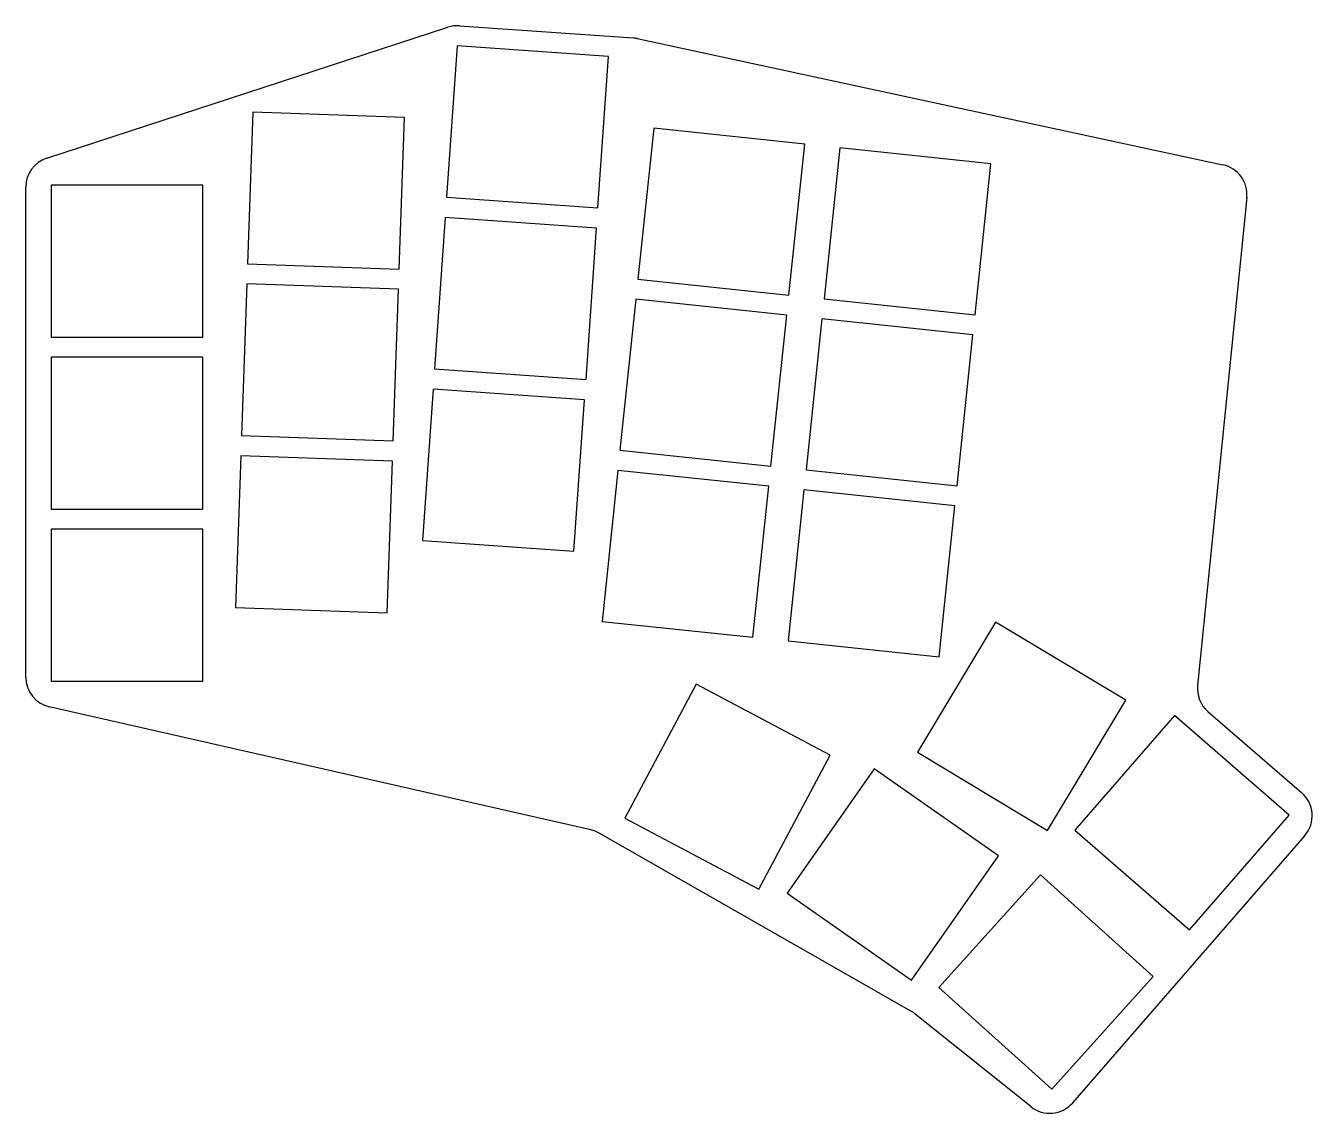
# Model space of a CAD drawing. Header units: millimetres. Extents: x 90 to 217, y -150 to -43.
import ezdxf

# ---------------------------------------------------------------- set-up
doc = ezdxf.new("R2010")
doc.units = ezdxf.units.MM

msp = doc.modelspace()

# ---------------------------------------------------------------- linework, layer by layer
for p, q in [((92.07, -55.82), (131.73, -42.88)), ((132.87, -42.74), (150.03, -43.94)), ((150.45, -44), (208.34, -56.48)), ((132.65, -44.73), (131.6, -59.69)), ((147.61, -45.77), (132.65, -44.73)), ((146.56, -60.74), (147.61, -45.77)), ((112.45, -51.26), (111.93, -66.25)), ((127.44, -51.79), (112.45, -51.26)), ((126.92, -66.78), (127.44, -51.79)), ((152.08, -52.87), (150.51, -67.78)), ((167, -54.43), (152.08, -52.87)), ((165.43, -69.35), (167, -54.43)), ((170.48, -54.8), (168.91, -69.72)), ((185.4, -56.37), (170.48, -54.8)), ((183.83, -71.29), (185.4, -56.37)), ((90, -107.11), (90, -58.68)), ((107.5, -58.5), (92.5, -58.5)), ((92.5, -58.5), (92.5, -73.5)), ((107.5, -73.5), (107.5, -58.5)), ((131.6, -59.69), (146.56, -60.74)), ((210.7, -59.71), (205.83, -107.93)), ((131.46, -61.69), (130.41, -76.65)), ((146.42, -62.73), (131.46, -61.69)), ((145.38, -77.7), (146.42, -62.73)), ((111.93, -66.25), (126.92, -66.78)), ((111.86, -68.25), (111.34, -83.24)), ((126.85, -68.78), (111.86, -68.25)), ((150.51, -67.78), (165.43, -69.35)), ((126.33, -83.77), (126.85, -68.78)), ((150.3, -69.77), (148.73, -84.69)), ((165.22, -71.34), (150.3, -69.77)), ((168.91, -69.72), (183.83, -71.29)), ((163.65, -86.26), (165.22, -71.34)), ((168.7, -71.71), (167.13, -86.63)), ((183.62, -73.28), (168.7, -71.71)), ((92.5, -73.5), (107.5, -73.5)), ((182.05, -88.19), (183.62, -73.28)), ((107.5, -75.5), (92.5, -75.5)), ((92.5, -75.5), (92.5, -90.5)), ((107.5, -90.5), (107.5, -75.5)), ((130.41, -76.65), (145.38, -77.7)), ((130.27, -78.65), (129.23, -93.61)), ((145.24, -79.69), (130.27, -78.65)), ((144.19, -94.65), (145.24, -79.69)), ((111.34, -83.24), (126.33, -83.77)), ((148.73, -84.69), (163.65, -86.26)), ((111.27, -85.24), (110.74, -100.23)), ((126.26, -85.77), (111.27, -85.24)), ((125.73, -100.76), (126.26, -85.77)), ((148.52, -86.68), (146.96, -101.6)), ((163.44, -88.25), (148.52, -86.68)), ((167.13, -86.63), (182.05, -88.19)), ((161.87, -103.17), (163.44, -88.25)), ((166.92, -88.61), (165.36, -103.53)), ((181.84, -90.18), (166.92, -88.61)), ((180.27, -105.1), (181.84, -90.18)), ((92.5, -90.5), (107.5, -90.5)), ((107.5, -92.5), (92.5, -92.5)), ((92.5, -92.5), (92.5, -107.5)), ((107.5, -107.5), (107.5, -92.5)), ((129.23, -93.61), (144.19, -94.65)), ((110.74, -100.23), (125.73, -100.76)), ((146.96, -101.6), (161.87, -103.17)), ((185.87, -101.67), (178.14, -114.52)), ((198.73, -109.39), (185.87, -101.67)), ((165.36, -103.53), (180.27, -105.1)), ((92.5, -107.5), (107.5, -107.5)), ((156.26, -107.79), (149.22, -121.04)), ((169.5, -114.83), (156.26, -107.79)), ((145.84, -122.21), (92.33, -110.03)), ((191, -122.25), (198.73, -109.39)), ((206.85, -110.5), (216.13, -118.53)), ((203.55, -110.9), (193.71, -122.23)), ((214.87, -120.75), (203.55, -110.9)), ((162.46, -128.08), (169.5, -114.83)), ((178.14, -114.52), (191, -122.25)), ((173.85, -116.18), (165.25, -128.46)), ((186.14, -124.78), (173.85, -116.18)), ((205.03, -132.07), (214.87, -120.75)), ((149.22, -121.04), (162.46, -128.08)), ((177.54, -140.14), (146.67, -122.53)), ((216.43, -122.77), (193.48, -149.18)), ((193.71, -122.23), (205.03, -132.07)), ((177.54, -137.07), (186.14, -124.78)), ((190.3, -126.64), (180.26, -137.79)), ((201.44, -136.68), (190.3, -126.64)), ((165.25, -128.46), (177.54, -137.07)), ((191.41, -147.82), (201.44, -136.68)), ((180.26, -137.79), (191.41, -147.82)), ((189.34, -149.55), (177.93, -140.41))]:
    msp.add_line(p, q)
for centre, start, end in [((132.66, -45.73), 86, 108.0764), ((149.82, -46.93), 77.8334, 86), ((93, -58.68), 108.0764, 180), ((207.71, -59.41), 354.2364, 77.8334), ((93, -107.11), 180, 257.1817), ((208.81, -108.23), 174.2364, 229.1203), ((214.16, -120.8), 319.0133, 49.1203), ((145.18, -125.13), 60.2865, 77.1817), ((176.05, -142.75), 51.3029, 60.2865), ((191.22, -147.21), 231.3029, 319.0133)]:
    msp.add_arc(centre, 3, start, end)

doc.saveas('drawing.dxf')
